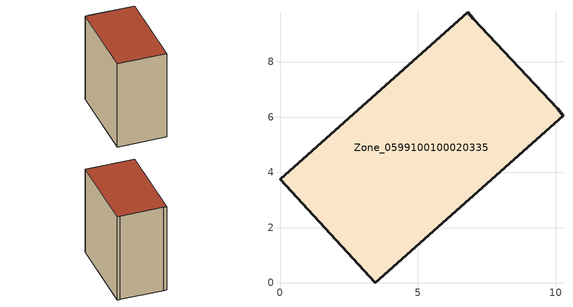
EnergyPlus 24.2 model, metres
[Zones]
Zone_0599100100020335
 floor ground (C_G): 7.01,9.56 10.06,6.3 10.26,6.05 3.46,0 0,3.75 6.79,9.8 z3.48
 wall outside (C_F): 0,3.75 3.46,0 10.26,6.05 10.06,6.3 7.01,9.56 6.79,9.8 0,3.75 z3.48:13.06
 roof outside (C_R): 10.06,6.3 7.01,9.56 6.79,9.8 0,3.75 3.46,0 10.26,6.05 z13.06
[BUILDING]
Pand.0599100100020335: North Axis=0; Terrain=City; Loads Convergence Tolerance Value=0.04; Temperature Convergence Tolerance Value=0.4; Solar Distribution=FullExterior; Maximum Number of Warmup Days=25; Minimum Number of Warmup Days=1
[Site:Location]
Rotterdam.The.Hague.AP_ZH_NLD Design_Conditions: Latitude=51.96; Longitude=4.45; Time Zone=1; Elevation=-4.5
[SITE:GROUNDTEMPERATURE:BUILDINGSURFACE]
18, 18, 18, 18, 18, 18, 18, 18, 18, 18, 18, 18
[MATERIAL] Thermal Absorptance=0.9; Solar Absorptance=0.7; Visible Absorptance=0.7
Name | Roughness | Thickness | Conductivity | Density | Specific Heat
G.TI.2015-2018 | MediumSmooth | 0.15 | 0.0428571 | 540 | 1210
F.TI.2015-2018 | Rough | 0.3 | 0.0666667 | 1920 | 840
R.TI.2015-2018 | MediumRough | 0.2 | 0.0333333 | 1500 | 1000
[CONSTRUCTION]
C_G: G.TI.2015-2018
C_F: F.TI.2015-2018
C_R: R.TI.2015-2018
[ZONE]
Zone_0599100100020335: Type=1; Multiplier=1; Ceiling Height=Autocalculate; Volume=Autocalculate; Floor Area=autocalculate; Part of Total Floor Area=Yes
[ZONEINFILTRATION:DESIGNFLOWRATE]
Infil_Zone_0599100100020335: Zone or ZoneList or Space or SpaceList=Zone_0599100100020335; Schedule=AlwaysOn; Design Flow Rate Calculation Method=Flow/Area; Flow Rate per Floor Area=0.0015; Constant Term Coefficient=1; Temperature Term Coefficient=0; Velocity Term Coefficient=0; Velocity Squared Term Coefficient=0
[HVACTEMPLATE:ZONE:IDEALLOADSAIRSYSTEM]
Zone_0599100100020335: Maximum Heating Supply Air Temperature=50; Minimum Cooling Supply Air Temperature=13; Maximum Heating Supply Air Humidity Ratio=0.0156; Minimum Cooling Supply Air Humidity Ratio=0.0077; Heating Limit=NoLimit; Cooling Limit=NoLimit; Dehumidification Control Type=ConstantSensibleHeatRatio; Cooling Sensible Heat Ratio=0.7; Dehumidification Setpoint=60; Humidification Control Type=None; Humidification Setpoint=30; Outdoor Air Method=None; Outdoor Air Flow Rate per Person=0.00944; Outdoor Air Flow Rate per Zone Floor Area=0; Outdoor Air Flow Rate per Zone=0; Demand Controlled Ventilation Type=None; Outdoor Air Economizer Type=NoEconomizer; Heat Recovery Type=None; Sensible Heat Recovery Effectiveness=0.7; Latent Heat Recovery Effectiveness=0.65
[ZONECONTROL:THERMOSTAT]
ThermostatControl_Zone_0599100100020335: Zone or ZoneList=Zone_0599100100020335; Control Type Schedule=DualSetpointControlType; Control 1=Thermostat_Zone_0599100100020335; Temperature Difference Between Cutout And Setpoint=0
[THERMOSTATSETPOINT:DUALSETPOINT]
Thermostat_Zone_0599100100020335: Heating Setpoint Temperature Schedule=HeatingSetpoint_Zone_0599100100020335; Cooling Setpoint Temperature Schedule=CoolingSetpoint_Zone_0599100100020335
[SCHEDULE:COMPACT]
HeatingSetpoint_Zone_0599100100020335: Through: 12/31, For: AllDays, Until: 24:00, 21
CoolingSetpoint_Zone_0599100100020335: Through: 12/31, For: AllDays, Until: 24:00, 24
DualSetpointControlType: Through: 12/31, For: AllDays, Until: 24:00, 4
AlwaysOn: Through: 12/31, For: AllDays, Until: 24:00, 1
